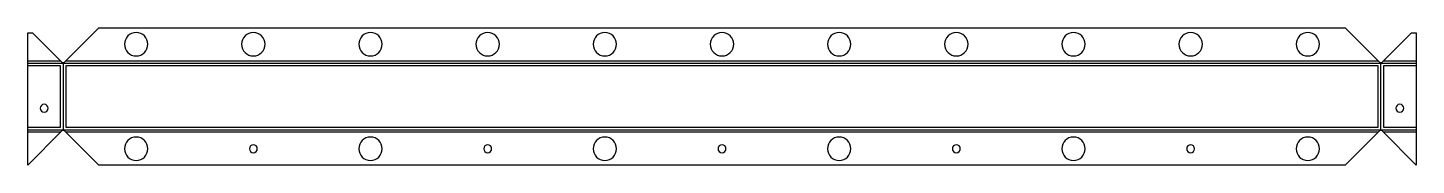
# Model space of a CAD drawing. Header units: millimetres. Extents: x -30 to 562, y 0 to 59.
import ezdxf

# ---------------------------------------------------------------- set-up
doc = ezdxf.new("R2010")
doc.units = ezdxf.units.MM

msp = doc.modelspace()

# ---------------------------------------------------------------- linework, layer by layer
at = {"layer": 'BEND'}
for p, q in [((-15.2, 43.39), (-30.33, 43.39)), ((-15.2, 43.74), (-15.2, 14.79)), ((547.06, 43.39), (-15.2, 43.39)), ((547.06, 14.79), (547.06, 43.74)), ((562.19, 43.39), (547.06, 43.39)), ((-30.33, 15.13), (-15.2, 15.13)), ((-15.2, 15.13), (547.06, 15.13)), ((547.06, 15.13), (562.19, 15.13))]:
    msp.add_line(p, q, dxfattribs=at)
at = {"layer": 'BEND_EXTENT'}
for p, q in [((-30.33, 44.52), (-16.4, 44.52)), ((-16.33, 42.26), (-30.33, 42.26)), ((-16.33, 16.26), (-16.33, 42.26)), ((-14, 44.52), (545.86, 44.52)), ((548.19, 42.26), (548.19, 16.26)), ((562.19, 42.26), (548.19, 42.26)), ((548.26, 44.52), (562.19, 44.52)), ((-30.33, 16.26), (-16.33, 16.26)), ((-16.4, 14), (-30.33, 14)), ((545.86, 14), (-14, 14)), ((548.19, 16.26), (562.19, 16.26)), ((562.19, 14), (548.26, 14))]:
    msp.add_line(p, q, dxfattribs=at)
msp.add_lwpolyline([(-14.07, 16.26), (545.93, 16.26), (545.93, 42.26), (-14.07, 42.26)], close=True, dxfattribs=at)
at = {"layer": 'INTERIOR_PROFILES', "extrusion": (0, 0, -1)}
for centre, radius in [((-15.93, 51.52), 5), ((-65.93, 51.52), 5), ((-115.93, 51.52), 5), ((-165.93, 51.52), 5), ((-215.93, 51.52), 5), ((-265.93, 51.52), 5), ((-315.93, 51.52), 5), ((-365.93, 51.52), 5), ((-415.93, 51.52), 5), ((-465.93, 51.52), 5), ((-515.93, 51.52), 5), ((23.33, 24.26), 1.7), ((-555.19, 24.26), 1.7), ((-15.93, 7), 5), ((-115.93, 7), 5), ((-215.93, 7), 5), ((-315.93, 7), 5), ((-415.93, 7), 5), ((-515.93, 7), 5), ((-65.93, 7), 1.7), ((-165.93, 7), 1.7), ((-265.93, 7), 1.7), ((-365.93, 7), 1.7), ((-465.93, 7), 1.7)]:
    msp.add_circle(centre, radius, dxfattribs=at)
at = {"layer": 'OUTER_PROFILES'}
msp.add_lwpolyline([(-28.33, 56.45), (-15.91, 44.03, 0.414214), (-14.49, 44.03), (0, 58.52), (531.86, 58.52), (546.35, 44.03, 0.414214), (547.77, 44.03), (560.19, 56.45), (562.19, 56.45), (562.19, 0.07), (547.77, 14.49, 0.414214), (546.35, 14.49), (531.86, 0), (0, 0), (-14.49, 14.49, 0.414214), (-15.91, 14.49), (-30.33, 0.07), (-30.33, 56.45)], format="xyb", close=True, dxfattribs=at)

doc.saveas('drawing.dxf')
